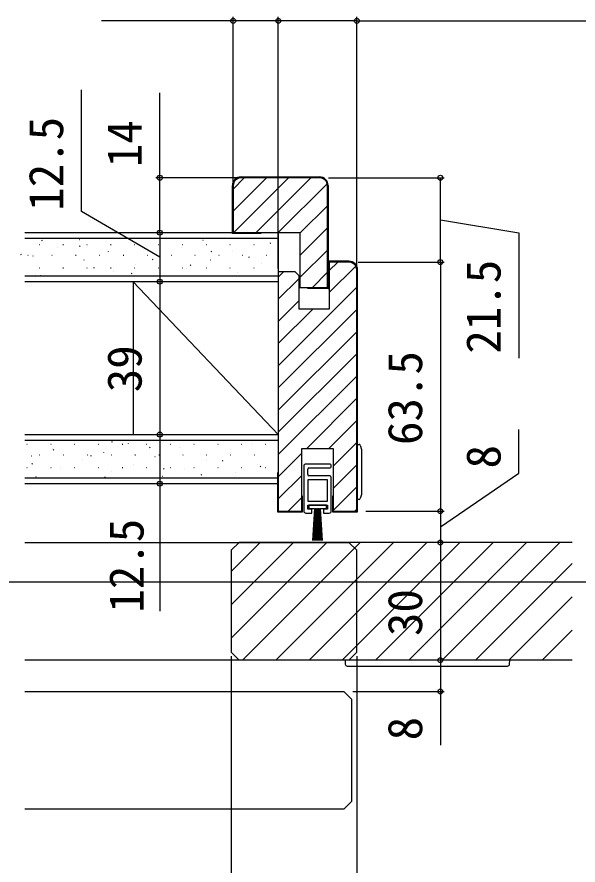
# Model space of a CAD drawing. Units: millimetres, scale not verified. Extents: x -525 to 525, y -783 to 779.
# Drawn here: x 32.1 to 175.1, y 233.5 to 449.8 of the extents above; entities that cross this region are included whole.
import ezdxf
from ezdxf.enums import TextEntityAlignment as Align

# ---------------------------------------------------------------- set-up
doc = ezdxf.new("R2010")
doc.units = ezdxf.units.MM
doc.header["$LTSCALE"] = 4
for name, color, linetype in [('0-3_YKK_11', 7, 'Continuous'), ('0-5_YKK_12', 2, 'Continuous'), ('0-6_YKK_13', 4, 'Continuous'), ('0-8_YKK_D', 6, 'Continuous'), ('0-A_YSS_K', 3, 'Continuous'), ('0-B_YSS_KE', 3, 'Continuous')]:
    doc.layers.add(name, color=color, linetype=linetype)
doc.styles.add('ＭＳ ゴシック', font='')
doc.styles.get('ＭＳ ゴシック').set_extended_font_data('MS Gothic')

msp = doc.modelspace()

# ---------------------------------------------------------------- linework, layer by layer
at = {"layer": '0-3_YKK_11'}
msp.add_line((118.7, 323.784), (118.7, 385.284), dxfattribs=at)
for points in [[(116.7, 387.284), (111.7, 387.284), (111.7, 375.284), (104, 375.284), (104, 383.784), (103, 384.784), (98.7, 384.784), (98.7, 323.784), (104.7, 323.784), (104.7, 339.784), (112.7, 339.784), (112.7, 323.784), (118.7, 323.784)], [(116.7, 387.484), (111.5, 387.484), (111.5, 380.484), (111.7, 380.484)], [(112.7, 327.584), (112.5, 327.584), (112.5, 323.584), (118.9, 323.584), (118.9, 385.284)], [(98.7, 333.584), (98.5, 333.584), (98.5, 323.584), (104.9, 323.584), (104.9, 327.584), (104.7, 327.584)]]:
    msp.add_lwpolyline(points, dxfattribs=at)
for radius, start, end in [(2.2, 359.99998, 90.00002), (2, 0.00001, 89.99999)]:
    msp.add_arc((116.7, 385.284), radius, start, end, dxfattribs=at)
at = {"layer": '0-5_YKK_12'}
for p, q in [((34.1, 315.784), (116.7, 315.784)), ((86.7, 313.784), (88.7, 315.784)), ((86.7, 308.384), (94.1, 315.784)), ((86.7, 299.899), (102.585, 315.784)), ((86.7, 291.414), (111.07, 315.784)), ((173.6, 315.784), (88.7, 315.784)), ((89.555, 285.784), (119.555, 315.784)), ((98.041, 285.784), (128.041, 315.784)), ((106.526, 285.784), (136.526, 315.784)), ((115.011, 285.784), (145.011, 315.784)), ((116.7, 315.784), (118.7, 313.784)), ((123.497, 285.784), (153.497, 315.784)), ((131.982, 285.784), (161.982, 315.784)), ((140.467, 285.784), (170.467, 315.784)), ((86.7, 313.784), (86.7, 287.784)), ((118.7, 287.784), (118.7, 313.784)), ((148.952, 285.784), (173.6, 310.431)), ((-122.5, 305.784), (468.247, 305.784)), ((157.438, 285.784), (173.6, 301.946)), ((165.923, 285.784), (173.6, 293.461)), ((88.7, 285.784), (86.7, 287.784)), ((118.7, 287.784), (116.7, 285.784)), ((116.7, 285.784), (34.1, 285.784)), ((173.6, 285.784), (88.7, 285.784)), ((34.1, 277.784), (115.4, 277.784)), ((115.4, 277.784), (117.4, 275.784)), ((117.4, 249.784), (117.4, 275.784)), ((117.4, 249.784), (115.4, 247.784)), ((115.4, 247.784), (34.1, 247.784))]:
    msp.add_line(p, q, dxfattribs=at)
at = {"layer": '0-6_YKK_13'}
for p, q in [((118.9, 340.784), (119.281, 340.784)), ((118.9, 326.784), (118.9, 340.784)), ((119.567, 340.575), (119.9, 339.534)), ((119.9, 339.534), (119.9, 339.277)), ((119.9, 339.277), (119.9, 328.29)), ((105.2, 335.284), (105.2, 323.784)), ((111.7, 335.784), (105.7, 335.784)), ((106.2, 333.084), (106.2, 334.484)), ((106.5, 334.784), (111.7, 334.784)), ((106.2, 331.784), (106.2, 326.284)), ((111.2, 331.784), (106.2, 331.784)), ((111.7, 332.784), (106.5, 332.784)), ((111.2, 326.284), (111.2, 331.784)), ((112.2, 323.784), (112.2, 332.284)), ((119.281, 326.784), (118.9, 326.784)), ((119.9, 328.034), (119.567, 326.992)), ((119.9, 328.29), (119.9, 328.034)), ((106.2, 326.284), (111.2, 326.284)), ((115.7, 285.784), (115.763, 284.753)), ((157.637, 284.753), (157.7, 285.784)), ((116.262, 284.284), (157.138, 284.284))]:
    msp.add_line(p, q, dxfattribs=at)
for points in [[(105.7, 323.284), (107.2, 323.284), (107.2, 324.284), (106.2, 324.284), (106.2, 325.284), (111.2, 325.284), (111.2, 324.284), (110.2, 324.284), (110.2, 323.284), (111.7, 323.284)], [(110.95, 325.284), (106.45, 325.284), (106.45, 324.484), (107.95, 324.484), (107.45, 316.284)], [(108.05, 324.484), (108.09, 324.484), (107.662, 316.284)], [(108.19, 324.484), (108.23, 324.484), (107.874, 316.284)], [(108.33, 324.484), (108.37, 324.484), (108.085, 316.284)], [(108.47, 324.484), (108.51, 324.484), (108.297, 316.284)], [(108.61, 324.484), (108.65, 324.484), (108.524, 316.284)], [(108.876, 316.284), (108.75, 324.484), (108.79, 324.484)], [(109.103, 316.284), (108.89, 324.484), (108.93, 324.484)], [(109.315, 316.284), (109.03, 324.484), (109.07, 324.484)], [(109.526, 316.284), (109.17, 324.484), (109.21, 324.484)], [(109.738, 316.284), (109.31, 324.484), (109.35, 324.484)], [(109.95, 316.284), (109.45, 324.484), (110.95, 324.484), (110.95, 325.284)]]:
    msp.add_lwpolyline(points, dxfattribs=at)
for centre, radius, start, end in [((119.281, 340.484), 0.3, 17.74467, 90), ((105.7, 335.284), 0.5, 90, 180), ((111.7, 335.284), 0.5, 270, 90), ((106.5, 334.484), 0.3, 90, 180), ((106.5, 333.084), 0.3, 180, 270), ((111.7, 332.284), 0.5, 0, 90), ((119.281, 327.084), 0.3, 270, 342.25533), ((105.7, 323.784), 0.5, 180, 270), ((111.7, 323.784), 0.5, 270, 0), ((116.262, 284.784), 0.5, 183.5, 270), ((157.138, 284.784), 0.5, 270, 356.5)]:
    msp.add_arc(centre, radius, start, end, dxfattribs=at)
at = {"layer": '0-8_YKK_D'}
for p, q in [((87.2, 407.783), (87.2, 449.783)), ((98.7, 385.784), (98.7, 449.783)), ((98.7, 385.784), (98.7, 449.783)), ((118.7, 448.783), (98.7, 448.783)), ((118.7, 386.284), (118.7, 449.783)), ((118.7, 386.284), (118.7, 449.783)), ((118.7, 448.783), (401.5, 448.783)), ((89.5, 408.783), (67.5, 408.783)), ((111.5, 408.783), (141, 408.783)), ((140, 387.283), (140, 408.783)), ((68.5, 394.784), (68.5, 382.284)), ((119.06, 387.283), (141, 387.283)), ((119.06, 387.283), (141, 387.283)), ((140, 387.283), (140, 323.784)), ((121, 323.784), (141, 323.784)), ((121, 323.784), (141, 323.784)), ((140, 323.784), (140, 315.784)), ((140, 315.784), (140, 285.784)), ((86.7, 286.785), (86.7, 181.784)), ((86.7, 286.784), (86.7, 161.784)), ((118.7, 286.784), (118.7, 141.784)), ((118.7, 286.784), (118.7, 181.784)), ((117.7, 277.784), (141, 277.784))]:
    msp.add_line(p, q, dxfattribs=at)
for points in [[(98.7, 448.783), (87.2, 448.783), (53.65, 448.783)], [(68.5, 388.534), (48.5, 400.208), (48.5, 431.208)], [(68.5, 394.784), (68.5, 408.783), (68.5, 430.401)], [(140, 398.033), (160, 394.774), (160, 362.82)], [(68.5, 382.284), (68.5, 343.284), (68.5, 330.784), (68.5, 298.234)], [(140, 319.784), (160, 333.475), (160, 344.565)], [(140, 285.784), (140, 277.784), (140, 264.143)]]:
    msp.add_lwpolyline(points, dxfattribs=at)
for centre in [(87.2, 448.783), (98.7, 448.783), (98.7, 448.783), (118.7, 448.783), (118.7, 448.783), (68.5, 408.783), (140, 408.783), (68.5, 394.784), (68.5, 394.784), (140, 387.283), (140, 387.283), (68.5, 382.284), (68.5, 382.284), (68.5, 343.284), (68.5, 343.284), (68.5, 330.784), (140, 323.784), (140, 323.784), (140, 315.784), (140, 315.784), (140, 285.784), (140, 285.784), (140, 277.784)]:
    msp.add_circle(centre, 0.637, dxfattribs=at)
at = {"layer": '0-A_YSS_K'}
for p, q in [((87, 405.711), (90.271, 408.983)), ((87, 400.054), (95.928, 408.983)), ((87.386, 394.784), (101.585, 408.983)), ((93.043, 394.784), (107.242, 408.983)), ((98.7, 394.784), (111.313, 407.396)), ((104.2, 394.627), (111.4, 401.827)), ((104.2, 388.97), (111.4, 396.17)), ((34.1, 394.784), (98.7, 394.784)), ((98.7, 394.784), (98.7, 332.284)), ((98.7, 393.284), (34.1, 393.284)), ((37.716, 391.757), (37.816, 391.757)), ((38.427, 392.756), (38.594, 392.867)), ((43.796, 391.757), (43.896, 391.757)), ((47.971, 393.067), (47.99, 393.074)), ((49.876, 391.757), (49.976, 391.757)), ((55.956, 391.757), (56.056, 391.757)), ((60.989, 391.995), (61.008, 392.002)), ((62.036, 391.757), (62.136, 391.757)), ((68.116, 391.757), (68.216, 391.757)), ((74.196, 391.757), (74.296, 391.757)), ((79.494, 392.866), (79.513, 392.873)), ((80.276, 391.757), (80.376, 391.757)), ((86.356, 391.757), (86.456, 391.757)), ((92.436, 391.757), (92.536, 391.757)), ((92.512, 391.795), (92.531, 391.801)), ((96.594, 392.078), (96.76, 392.188)), ((98.516, 391.757), (98.616, 391.757)), ((33.048, 389.196), (33.215, 389.307)), ((42.39, 391.091), (42.409, 391.098)), ((48.032, 391.278), (48.199, 391.389)), ((55.409, 390.019), (55.428, 390.026)), ((74.008, 390.924), (74.027, 390.93)), ((81.61, 389.996), (81.777, 390.106)), ((87.026, 389.852), (87.045, 389.858)), ((104.2, 383.313), (111.4, 390.513)), ((34.866, 389.007), (34.966, 389.007)), ((36.15, 388.881), (36.169, 388.888)), ((40.946, 389.007), (41.046, 389.007)), ((47.026, 389.007), (47.126, 389.007)), ((49.169, 387.809), (49.187, 387.816)), ((53.106, 389.007), (53.206, 389.007)), ((59.186, 389.007), (59.286, 389.007)), ((65.266, 389.007), (65.366, 389.007)), ((66.626, 387.914), (66.793, 388.024)), ((68.427, 388.947), (68.446, 388.954)), ((71.346, 389.007), (71.446, 389.007)), ((77.426, 389.007), (77.526, 389.007)), ((81.446, 387.876), (81.465, 387.882)), ((83.506, 389.007), (83.606, 389.007)), ((89.586, 389.007), (89.686, 389.007)), ((91.215, 388.518), (91.382, 388.628)), ((95.666, 389.007), (95.766, 389.007)), ((111.7, 385.156), (113.827, 387.284)), ((37.716, 385.777), (37.816, 385.777)), ((43.682, 385.867), (43.701, 385.873)), ((43.796, 385.777), (43.896, 385.777)), ((49.876, 385.777), (49.976, 385.777)), ((51.642, 385.832), (51.809, 385.942)), ((55.956, 385.777), (56.056, 385.777)), ((62.036, 385.777), (62.136, 385.777)), ((62.187, 386.738), (62.206, 386.744)), ((68.116, 385.777), (68.216, 385.777)), ((74.196, 385.777), (74.296, 385.777)), ((75.206, 385.666), (75.224, 385.673)), ((76.231, 386.436), (76.398, 386.546)), ((80.276, 385.777), (80.376, 385.777)), ((86.356, 385.777), (86.456, 385.777)), ((92.436, 385.777), (92.536, 385.777)), ((94.464, 386.804), (94.483, 386.81)), ((98.516, 385.777), (98.616, 385.777)), ((111.7, 379.5), (118.451, 386.25)), ((34.1, 383.784), (98.7, 383.784)), ((36.709, 383.784), (36.825, 383.86)), ((38.102, 383.891), (38.121, 383.897)), ((56.701, 384.795), (56.72, 384.802)), ((61.247, 384.354), (61.414, 384.464)), ((88.224, 384.594), (88.243, 384.601)), ((98.7, 383.47), (100.014, 384.784)), ((98.7, 377.813), (104, 383.113)), ((107.126, 380.583), (111.4, 384.856)), ((98.7, 382.284), (34.1, 382.284)), ((61.7, 382.284), (61.7, 343.284)), ((98.7, 343.284), (61.7, 382.284)), ((98.7, 360.843), (118.7, 380.843)), ((98.7, 372.156), (104, 377.456)), ((98.7, 366.5), (107.484, 375.284)), ((98.7, 355.186), (118.7, 375.186)), ((98.7, 349.529), (118.7, 369.529)), ((98.7, 343.872), (118.7, 363.872)), ((98.7, 338.215), (118.7, 358.215)), ((105.925, 339.784), (118.7, 352.558)), ((111.582, 339.784), (118.7, 346.902)), ((34.1, 343.284), (98.7, 343.284)), ((98.7, 341.784), (34.1, 341.784)), ((34.606, 340.844), (34.706, 340.844)), ((40.686, 340.844), (40.786, 340.844)), ((41.214, 339.84), (41.233, 339.847)), ((46.766, 340.844), (46.866, 340.844)), ((52.846, 340.844), (52.946, 340.844)), ((56.25, 341.431), (56.417, 341.542)), ((58.926, 340.844), (59.026, 340.844)), ((60.473, 340.978), (60.492, 340.985)), ((65.006, 340.844), (65.106, 340.844)), ((65.855, 339.953), (66.022, 340.064)), ((71.086, 340.844), (71.186, 340.844)), ((73.491, 339.907), (73.51, 339.913)), ((77.166, 340.844), (77.266, 340.844)), ((83.246, 340.844), (83.346, 340.844)), ((89.326, 340.844), (89.426, 340.844)), ((92.09, 340.811), (92.109, 340.818)), ((95.406, 340.844), (95.506, 340.844)), ((112.7, 335.245), (118.7, 341.245)), ((35.728, 337.898), (35.747, 337.904)), ((37.836, 338.094), (37.936, 338.094)), ((41.266, 339.349), (41.433, 339.46)), ((43.916, 338.094), (44.016, 338.094)), ((49.996, 338.094), (50.096, 338.094)), ((50.871, 337.871), (51.038, 337.982)), ((54.233, 338.769), (54.252, 338.775)), ((56.076, 338.094), (56.176, 338.094)), ((62.156, 338.094), (62.256, 338.094)), ((67.251, 337.697), (67.27, 337.704)), ((68.236, 338.094), (68.336, 338.094)), ((74.316, 338.094), (74.416, 338.094)), ((80.396, 338.094), (80.496, 338.094)), ((86.476, 338.094), (86.576, 338.094)), ((86.51, 338.835), (86.529, 338.841)), ((92.556, 338.094), (92.656, 338.094)), ((98.7, 332.558), (104.7, 338.558)), ((35.887, 335.789), (36.054, 335.9)), ((48.747, 336.826), (48.765, 336.833)), ((61.765, 335.754), (61.784, 335.761)), ((80.27, 336.625), (80.289, 336.632)), ((84.449, 336.589), (84.616, 336.699)), ((93.288, 335.553), (93.307, 335.56)), ((94.054, 335.111), (94.221, 335.221)), ((112.7, 329.588), (118.7, 335.588)), ((34.606, 334.864), (34.706, 334.864)), ((40.686, 334.864), (40.786, 334.864)), ((43.166, 334.85), (43.185, 334.856)), ((46.766, 334.864), (46.866, 334.864)), ((52.846, 334.864), (52.946, 334.864)), ((56.185, 333.778), (56.203, 333.785)), ((58.926, 334.864), (59.026, 334.864)), ((65.006, 334.864), (65.106, 334.864)), ((69.465, 334.507), (69.632, 334.617)), ((71.086, 334.864), (71.186, 334.864)), ((74.784, 334.682), (74.802, 334.689)), ((77.166, 334.864), (77.266, 334.864)), ((79.07, 333.029), (79.237, 333.139)), ((83.246, 334.864), (83.346, 334.864)), ((87.802, 333.61), (87.821, 333.617)), ((89.326, 334.864), (89.426, 334.864)), ((95.406, 334.864), (95.506, 334.864)), ((34.1, 332.284), (98.7, 332.284)), ((36.926, 332.64), (36.945, 332.647)), ((54.481, 332.425), (54.648, 332.535)), ((69.203, 332.706), (69.222, 332.713)), ((98.7, 326.902), (104.7, 332.902)), ((34.1, 330.784), (98.7, 330.784)), ((112.7, 323.931), (118.7, 329.931)), ((101.239, 323.784), (104.7, 327.245)), ((118.209, 323.784), (118.7, 324.274))]:
    msp.add_line(p, q, dxfattribs=at)
at = {"layer": '0-B_YSS_KE'}
for p, q in [((89.2, 408.983), (109.2, 408.983)), ((109.2, 408.783), (89.2, 408.783))]:
    msp.add_line(p, q, dxfattribs=at)
for points in [[(94.2, 394.783), (94.2, 394.583), (87, 394.583), (87, 406.783)], [(87.2, 406.783), (87.2, 394.783), (104.2, 394.783), (104.2, 380.783)], [(104.2, 380.783), (111.2, 380.783), (111.2, 406.783)], [(111.4, 406.783), (111.4, 380.583), (106.2, 380.583), (106.2, 380.783)]]:
    msp.add_lwpolyline(points, dxfattribs=at)
for centre, radius, start, end in [((89.2, 406.783), 2.2, 90, 180), ((89.2, 406.783), 2, 90, 180), ((109.2, 406.783), 2.2, 360, 90), ((109.2, 406.783), 2, 0, 90)]:
    msp.add_arc(centre, radius, start, end, dxfattribs=at)

# ---------------------------------------------------------------- texts
at = {"layer": '0-8_YKK_D', "style": 'ＭＳ ゴシック'}
for s, p in [('12.5', (46.5, 400.367)), ('14', (66.5, 411.492)), ('21.5', (158, 363.933)), ('39', (66.5, 354.091)), ('63.5', (138, 340.636)), ('8', (158, 334.656)), ('12.5', (67, 297.893)), ('30', (138, 291.92)), ('8', (138, 265.325))]:
    msp.add_text(s, height=8.798, rotation=90, dxfattribs=at).set_placement(p, align=Align.BOTTOM_LEFT)

doc.saveas('drawing.dxf')
